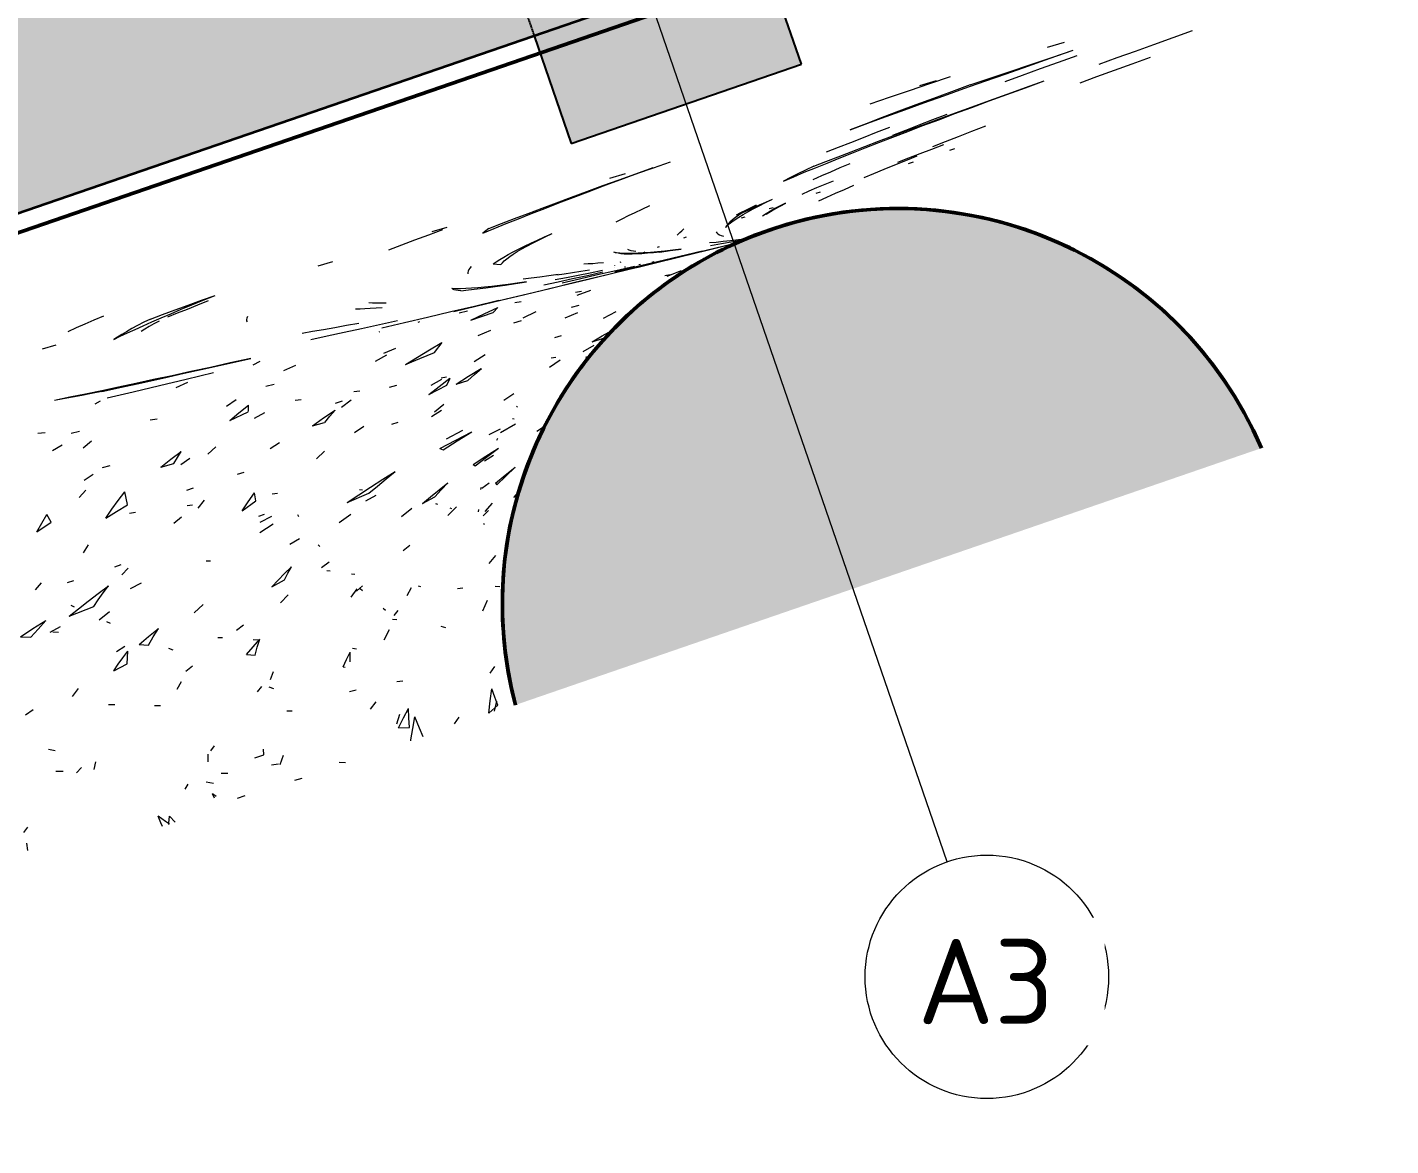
# Model space of a CAD drawing. Header units: millimetres. Extents: x -2467003 to -2325629, y -3762 to 4037916.
# Drawn here: x -2432441 to -2421239, y 3954712 to 3963902 of the extents above; entities that cross this region are included whole.
import ezdxf

# ---------------------------------------------------------------- set-up
doc = ezdxf.new("R2010")
doc.units = ezdxf.units.MM
doc.linetypes.add('Dash', pattern=[7, 5, -2])
doc.linetypes.add('Hidden Half', pattern=[3, 2, -1])
for name, color, linetype, lineweight in [('A-200-M_WALL_EXT', 113, 'Continuous', 13), ('A-230-H-FLOOR', 190, 'Continuous', 13), ('A-230-M_FLOOR', 192, 'Continuous', 13), ('S-160-M_FOUND', 171, 'Continuous', 13), ('S-160-MH_FOUND', 171, 'Hidden Half', 13), ('Z-030-M_GRID', 191, 'Continuous', 13), ('Z-033_T_GRIDREF', 31, 'Continuous', 13)]:
    doc.layers.add(name, color=color, linetype=linetype, lineweight=lineweight)
doc.styles.add('ISOCPEUR', font='isocpeur.ttf', dxfattribs={"height": 700})

# ---------------------------------------------------------------- blocks, each defined once
blk = doc.blocks.new('FP_12-S1_001 - INTERNAL SLAB ON GROUND PLAN - PART 1')
at = {"layer": 'A-230-M_FLOOR', "color": 254}
for p, q in [((-2428645, 3959497), (-2428592, 3959561)), ((-2428907, 3959292), (-2428864, 3959297)), ((-2428597, 3959310), (-2428558, 3959308)), ((-2428699, 3959106), (-2428660, 3959195)), ((-2429440, 3959038), (-2429406, 3959037)), ((-2429043, 3958981), (-2429004, 3958970)), ((-2429509, 3958869), (-2429465, 3958954)), ((-2428638, 3958595), (-2428599, 3958650)), ((-2429404, 3958526), (-2429355, 3958533)), ((-2429793, 3958444), (-2429739, 3958458)), ((-2428638, 3958367), (-2428625, 3958467)), ((-2428601, 3958399), (-2428625, 3958467)), ((-2429622, 3958300), (-2429574, 3958360)), ((-2429350, 3958227), (-2429309, 3958306)), ((-2429306, 3958228), (-2429309, 3958306)), ((-2428649, 3958267), (-2428638, 3958367)), ((-2428649, 3958267), (-2428576, 3958331)), ((-2428602, 3958283), (-2428584, 3958365)), ((-2428576, 3958331), (-2428601, 3958399)), ((-2429406, 3958179), (-2429381, 3958259)), ((-2429390, 3958147), (-2429350, 3958227)), ((-2429300, 3958150), (-2429306, 3958228)), ((-2429273, 3958140), (-2429256, 3958235)), ((-2429218, 3958142), (-2429256, 3958235)), ((-2428931, 3958180), (-2428894, 3958233)), ((-2429390, 3958147), (-2429300, 3958150)), ((-2429289, 3958047), (-2429273, 3958140)), ((-2429188, 3958073), (-2429218, 3958142)), ((-2430498, 3957925), (-2430501, 3957971)), ((-2429290, 3958038), (-2429289, 3958047)), ((-2430572, 3957899), (-2430498, 3957925)), ((-2430363, 3957845), (-2430335, 3957922)), ((-2429879, 3957864), (-2429826, 3957861)), ((-2430435, 3957842), (-2430376, 3957850)), ((-2430243, 3957716), (-2430184, 3957732)), ((-2430715, 3957569), (-2430650, 3957591))]:
    blk.add_line(p, q, dxfattribs=at)
blk = doc.blocks.new('FP_13-S1_001 - INTERNAL SLAB ON GROUND PLAN - PART 1')
at = {"layer": 'A-230-M_FLOOR', "color": 254}
for p, q in [((-2428415, 3960789), (-2428421, 3960782)), ((-2428454, 3960689), (-2428442, 3960685)), ((-2428997, 3960520), (-2428862, 3960593)), ((-2428921, 3960509), (-2428789, 3960578)), ((-2428909, 3960504), (-2428789, 3960578)), ((-2428645, 3960555), (-2428554, 3960603)), ((-2428553, 3960572), (-2428431, 3960644)), ((-2428255, 3960583), (-2428191, 3960625)), ((-2429051, 3960440), (-2428921, 3960509)), ((-2429051, 3960440), (-2429025, 3960430)), ((-2429025, 3960430), (-2428909, 3960504)), ((-2428675, 3960377), (-2428569, 3960445)), ((-2428667, 3960371), (-2428569, 3960445)), ((-2428577, 3960524), (-2428586, 3960506)), ((-2428779, 3960310), (-2428675, 3960377)), ((-2428761, 3960298), (-2428667, 3960371)), ((-2428685, 3960341), (-2428610, 3960387)), ((-2429520, 3960188), (-2429418, 3960253)), ((-2429493, 3960193), (-2429418, 3960253)), ((-2428779, 3960310), (-2428761, 3960298)), ((-2428594, 3960157), (-2428515, 3960222)), ((-2428582, 3960143), (-2428510, 3960215)), ((-2428515, 3960222), (-2428434, 3960288)), ((-2428510, 3960215), (-2428434, 3960288)), ((-2429717, 3960061), (-2429620, 3960124)), ((-2429712, 3960104), (-2429688, 3960101)), ((-2429634, 3960073), (-2429565, 3960133)), ((-2429620, 3960124), (-2429520, 3960188)), ((-2429565, 3960133), (-2429493, 3960193)), ((-2429127, 3960045), (-2429057, 3960101)), ((-2429094, 3960045), (-2429041, 3960101)), ((-2429057, 3960101), (-2428985, 3960158)), ((-2429041, 3960101), (-2428985, 3960158)), ((-2428714, 3960122), (-2428717, 3960103)), ((-2428706, 3960116), (-2428646, 3960160)), ((-2428594, 3960157), (-2428582, 3960143)), ((-2429812, 3959997), (-2429634, 3960073)), ((-2429812, 3959997), (-2429717, 3960061)), ((-2429659, 3960011), (-2429574, 3960058)), ((-2429194, 3959988), (-2429127, 3960045)), ((-2429194, 3959988), (-2429094, 3960045)), ((-2429086, 3959988), (-2429070, 3959984)), ((-2428678, 3959924), (-2428618, 3959992)), ((-2428444, 3960039), (-2428406, 3960083)), ((-2428413, 3960070), (-2428407, 3960077)), ((-2430528, 3959837), (-2430432, 3959885)), ((-2430222, 3959899), (-2430213, 3959883)), ((-2429879, 3959833), (-2429782, 3959903)), ((-2429366, 3959882), (-2429281, 3959951)), ((-2428987, 3959892), (-2428915, 3959961)), ((-2428970, 3959953), (-2428955, 3959948)), ((-2428735, 3959941), (-2428736, 3959922)), ((-2428696, 3959889), (-2428652, 3959932)), ((-2430530, 3959751), (-2430420, 3959822)), ((-2428694, 3959825), (-2428685, 3959819)), ((-2430284, 3959655), (-2430205, 3959702)), ((-2430050, 3959651), (-2430037, 3959635)), ((-2429352, 3959604), (-2429299, 3959648)), ((-2430971, 3959519), (-2430935, 3959517)), ((-2430327, 3959415), (-2430270, 3959470)), ((-2430300, 3959416), (-2430270, 3959470)), ((-2430024, 3959464), (-2429960, 3959509)), ((-2429980, 3959439), (-2429953, 3959435)), ((-2431858, 3959249), (-2431773, 3959312)), ((-2431817, 3959255), (-2431773, 3959312)), ((-2431593, 3959290), (-2431504, 3959337)), ((-2430433, 3959305), (-2430327, 3959362)), ((-2430433, 3959305), (-2430381, 3959360)), ((-2430381, 3959360), (-2430327, 3959415)), ((-2430327, 3959362), (-2430300, 3959416)), ((-2429777, 3959412), (-2429751, 3959408)), ((-2429735, 3959270), (-2429687, 3959314)), ((-2429231, 3959312), (-2429210, 3959307)), ((-2431940, 3959187), (-2431858, 3959249)), ((-2431895, 3959143), (-2431858, 3959199)), ((-2431858, 3959199), (-2431817, 3959255)), ((-2430360, 3959172), (-2430299, 3959240)), ((-2429779, 3959221), (-2429730, 3959288)), ((-2429706, 3959291), (-2429688, 3959275)), ((-2429319, 3959234), (-2429284, 3959299)), ((-2432097, 3959064), (-2431895, 3959143)), ((-2432097, 3959064), (-2432020, 3959125)), ((-2432084, 3959155), (-2432055, 3959141)), ((-2432020, 3959125), (-2431940, 3959187)), ((-2431852, 3959033), (-2431766, 3959102)), ((-2431070, 3959092), (-2430997, 3959160)), ((-2429517, 3959130), (-2429497, 3959114)), ((-2429427, 3959069), (-2429394, 3959111)), ((-2432395, 3958961), (-2432289, 3959028)), ((-2432353, 3958958), (-2432289, 3959028)), ((-2432253, 3958931), (-2432168, 3958978)), ((-2431791, 3959019), (-2431760, 3959006)), ((-2430721, 3958948), (-2430664, 3958992)), ((-2432498, 3958894), (-2432395, 3958961)), ((-2432498, 3958894), (-2432413, 3958890)), ((-2432413, 3958890), (-2432353, 3958958)), ((-2432231, 3958934), (-2432184, 3958933)), ((-2431522, 3958832), (-2431444, 3958897)), ((-2431445, 3958826), (-2431406, 3958893)), ((-2431444, 3958897), (-2431364, 3958962)), ((-2431406, 3958893), (-2431364, 3958962)), ((-2430876, 3958889), (-2430837, 3958887)), ((-2430586, 3958812), (-2430531, 3958875)), ((-2430586, 3958871), (-2430548, 3958869)), ((-2430552, 3958808), (-2430531, 3958875)), ((-2431708, 3958772), (-2431640, 3958817)), ((-2431656, 3958722), (-2431615, 3958776)), ((-2431619, 3958724), (-2431615, 3958776)), ((-2431522, 3958832), (-2431445, 3958826)), ((-2431280, 3958800), (-2431245, 3958786)), ((-2430639, 3958749), (-2430586, 3958812)), ((-2430569, 3958742), (-2430552, 3958808)), ((-2429818, 3958708), (-2429788, 3958769)), ((-2429789, 3958728), (-2429788, 3958769)), ((-2429769, 3958800), (-2429737, 3958796)), ((-2431731, 3958615), (-2431620, 3958673)), ((-2431731, 3958615), (-2431694, 3958669)), ((-2431694, 3958669), (-2431656, 3958722)), ((-2431620, 3958673), (-2431619, 3958724)), ((-2431138, 3958611), (-2431085, 3958655)), ((-2430639, 3958749), (-2430569, 3958742)), ((-2429846, 3958648), (-2429818, 3958708)), ((-2429846, 3958648), (-2429830, 3958645)), ((-2429788, 3958688), (-2429789, 3958728)), ((-2431210, 3958463), (-2431174, 3958528)), ((-2430442, 3958544), (-2430417, 3958608)), ((-2432071, 3958403), (-2432021, 3958468)), ((-2430550, 3958443), (-2430513, 3958485)), ((-2430458, 3958484), (-2430419, 3958470)), ((-2433493, 3958349), (-2433434, 3958349)), ((-2433057, 3958306), (-2432995, 3958373)), ((-2431773, 3958339), (-2431723, 3958338)), ((-2431395, 3958330), (-2431347, 3958329)), ((-2434175, 3958180), (-2434101, 3958247)), ((-2433623, 3958279), (-2433572, 3958267)), ((-2432456, 3958252), (-2432394, 3958297)), ((-2430308, 3958287), (-2430265, 3958285)), ((-2433762, 3958041), (-2433689, 3958087)), ((-2433116, 3958162), (-2433064, 3958150)), ((-2433088, 3957920), (-2432972, 3957978)), ((-2433088, 3957920), (-2433067, 3957972)), ((-2433067, 3957972), (-2433044, 3958024)), ((-2433044, 3958024), (-2433019, 3958076)), ((-2432997, 3958027), (-2433019, 3958076)), ((-2432972, 3957978), (-2432997, 3958027)), ((-2432267, 3957972), (-2432211, 3957960)), ((-2430934, 3957958), (-2430904, 3957999)), ((-2432906, 3957912), (-2432849, 3957957)), ((-2431893, 3957804), (-2431879, 3957866)), ((-2430956, 3957867), (-2430955, 3957929)), ((-2434755, 3957763), (-2434685, 3957765)), ((-2432943, 3957706), (-2432918, 3957770)), ((-2432672, 3957789), (-2432609, 3957789)), ((-2432206, 3957789), (-2432146, 3957789)), ((-2432037, 3957777), (-2431995, 3957819)), ((-2430848, 3957774), (-2430794, 3957773)), ((-2434117, 3957579), (-2434080, 3957643)), ((-2431145, 3957642), (-2431119, 3957683)), ((-2430971, 3957702), (-2430910, 3957690)), ((-2435386, 3957472), (-2435336, 3957538)), ((-2434560, 3957518), (-2434494, 3957563)), ((-2430903, 3957567), (-2430919, 3957603)), ((-2430889, 3957581), (-2430919, 3957603)), ((-2435949, 3957405), (-2435869, 3957470)), ((-2435883, 3957342), (-2435878, 3957406)), ((-2435878, 3957406), (-2435869, 3957470)), ((-2434917, 3957425), (-2434845, 3957415)), ((-2434346, 3957346), (-2434293, 3957408)), ((-2434293, 3957408), (-2434239, 3957471)), ((-2434226, 3957408), (-2434239, 3957471)), ((-2434210, 3957345), (-2434226, 3957408)), ((-2432736, 3957394), (-2432707, 3957454)), ((-2432674, 3957393), (-2432707, 3957454)), ((-2431344, 3957366), (-2431367, 3957419)), ((-2431306, 3957376), (-2431367, 3957419)), ((-2431277, 3957363), (-2431272, 3957421)), ((-2431226, 3957371), (-2431272, 3957421)), ((-2436186, 3957274), (-2436109, 3957320)), ((-2436027, 3957341), (-2435949, 3957405)), ((-2436027, 3957341), (-2435883, 3957342)), ((-2434499, 3957269), (-2434491, 3957319)), ((-2434491, 3957319), (-2434482, 3957370)), ((-2434434, 3957323), (-2434482, 3957370)), ((-2434384, 3957277), (-2434434, 3957323)), ((-2434346, 3957346), (-2434210, 3957345)), ((-2434199, 3957326), (-2434124, 3957316)), ((-2432764, 3957334), (-2432736, 3957394)), ((-2432764, 3957334), (-2432636, 3957332)), ((-2432636, 3957332), (-2432674, 3957393)), ((-2432470, 3957287), (-2432436, 3957329)), ((-2431329, 3957335), (-2431344, 3957366)), ((-2431273, 3957355), (-2431306, 3957376)), ((-2431277, 3957353), (-2431277, 3957363)), ((-2435043, 3957175), (-2434982, 3957220)), ((-2434504, 3957219), (-2434384, 3957277)), ((-2434504, 3957219), (-2434499, 3957269)), ((-2433571, 3957239), (-2433498, 3957240)), ((-2433019, 3957248), (-2432947, 3957249)), ((-2432436, 3957139), (-2432446, 3957199)), ((-2436019, 3957178), (-2435937, 3957180)), ((-2433889, 3957071), (-2433843, 3957114)), ((-2433665, 3957010), (-2433664, 3957071)), ((-2433013, 3957168), (-2432936, 3957158)), ((-2435008, 3956900), (-2434994, 3956963)), ((-2432714, 3956967), (-2432684, 3957009)), ((-2437035, 3956746), (-2436965, 3956791)), ((-2436468, 3956758), (-2436442, 3956821)), ((-2435998, 3956609), (-2436005, 3956658)), ((-2435931, 3956614), (-2436005, 3956658)), ((-2434472, 3956688), (-2434387, 3956691)), ((-2433832, 3956706), (-2433749, 3956708)), ((-2437285, 3956592), (-2437191, 3956596)), ((-2435990, 3956560), (-2435998, 3956609)), ((-2435980, 3956512), (-2435990, 3956560)), ((-2435980, 3956512), (-2435854, 3956571)), ((-2435968, 3956593), (-2435874, 3956585)), ((-2435854, 3956571), (-2435931, 3956614)), ((-2435039, 3956514), (-2434943, 3956506)), ((-2434372, 3956576), (-2434334, 3956619)), ((-2437552, 3956401), (-2437486, 3956446)), ((-2434238, 3956362), (-2434259, 3956421)), ((-2436109, 3956326), (-2436060, 3956370)), ((-2434649, 3956254), (-2434615, 3956296)), ((-2435759, 3956216), (-2435769, 3956276)), ((-2437398, 3956043), (-2437397, 3956104)), ((-2435374, 3956138), (-2435277, 3956142)), ((-2439155, 3955890), (-2439141, 3955952)), ((-2438551, 3956007), (-2438446, 3956011)), ((-2437223, 3955912), (-2437194, 3955972)), ((-2437127, 3955914), (-2437194, 3955972)), ((-2439636, 3955780), (-2439585, 3955842)), ((-2439585, 3955842), (-2439531, 3955904)), ((-2439484, 3955845), (-2439531, 3955904)), ((-2439433, 3955787), (-2439484, 3955845)), ((-2439286, 3955921), (-2439175, 3955915)), ((-2437565, 3955893), (-2437587, 3955940)), ((-2437487, 3955899), (-2437587, 3955940)), ((-2437541, 3955846), (-2437565, 3955893)), ((-2437515, 3955799), (-2437541, 3955846)), ((-2437515, 3955799), (-2437385, 3955858)), ((-2437385, 3955858), (-2437487, 3955899)), ((-2437249, 3955852), (-2437223, 3955912)), ((-2437249, 3955852), (-2437055, 3955857)), ((-2437055, 3955857), (-2437127, 3955914)), ((-2436643, 3955827), (-2436600, 3955870)), ((-2439636, 3955780), (-2439433, 3955787)), ((-2436776, 3955784), (-2436662, 3955778)), ((-2438701, 3955544), (-2438647, 3955588)), ((-2436952, 3955502), (-2436914, 3955544)), ((-2439819, 3955421), (-2439702, 3955427)), ((-2438178, 3955375), (-2438200, 3955434)), ((-2440114, 3955186), (-2440124, 3955246)), ((-2439191, 3955171), (-2439229, 3955217)), ((-2439103, 3955179), (-2439229, 3955217)), ((-2439152, 3955126), (-2439191, 3955171)), ((-2438975, 3955140), (-2439103, 3955179)), ((-2440329, 3955091), (-2440197, 3955087)), ((-2439284, 3955041), (-2439237, 3955084)), ((-2439110, 3955080), (-2439152, 3955126)), ((-2439110, 3955080), (-2438974, 3955140)), ((-2441088, 3954835), (-2440959, 3954842)), ((-2441667, 3954726), (-2441609, 3954771)), ((-2439626, 3954712), (-2439584, 3954755)), ((-2438844, 3954748), (-2438853, 3954759))]:
    blk.add_line(p, q, dxfattribs=at)
blk = doc.blocks.new('FP_14-S1_001 - INTERNAL SLAB ON GROUND PLAN - PART 1')
at = {"layer": 'A-230-M_FLOOR', "color": 254}
for p, q in [((-2427184, 3961856), (-2427066, 3961904)), ((-2427203, 3961863), (-2427158, 3961872)), ((-2427938, 3961726), (-2427889, 3961734)), ((-2427923, 3961700), (-2427811, 3961742)), ((-2428894, 3961556), (-2428823, 3961572)), ((-2428796, 3961495), (-2428613, 3961560)), ((-2428687, 3961548), (-2428576, 3961600)), ((-2428613, 3961560), (-2428575, 3961600)), ((-2428435, 3961640), (-2428383, 3961649)), ((-2428366, 3961515), (-2428261, 3961566)), ((-2428021, 3961514), (-2427918, 3961560)), ((-2427970, 3961603), (-2427907, 3961620)), ((-2427708, 3961511), (-2427604, 3961567)), ((-2429231, 3961478), (-2429215, 3961484)), ((-2428796, 3961496), (-2428687, 3961548)), ((-2428445, 3961475), (-2428382, 3961492)), ((-2429549, 3961401), (-2429545, 3961403)), ((-2428736, 3961370), (-2428634, 3961414)), ((-2428108, 3961352), (-2428052, 3961369)), ((-2427799, 3961319), (-2427717, 3961367)), ((-2427799, 3961319), (-2427708, 3961349)), ((-2427717, 3961367), (-2427633, 3961413)), ((-2427708, 3961349), (-2427663, 3961382)), ((-2429512, 3961224), (-2429412, 3961267)), ((-2429236, 3961193), (-2429136, 3961253)), ((-2429215, 3961182), (-2429096, 3961231)), ((-2429136, 3961253), (-2429034, 3961312)), ((-2429095, 3961231), (-2429033, 3961313)), ((-2427874, 3961239), (-2427783, 3961290)), ((-2427776, 3961255), (-2427775, 3961255)), ((-2430585, 3961130), (-2430528, 3961159)), ((-2430333, 3961083), (-2430235, 3961126)), ((-2429579, 3961159), (-2429487, 3961211)), ((-2429334, 3961132), (-2429236, 3961193)), ((-2429334, 3961132), (-2429215, 3961182)), ((-2428770, 3961156), (-2428678, 3961213)), ((-2428151, 3961110), (-2428062, 3961171)), ((-2428136, 3961185), (-2428098, 3961192)), ((-2427851, 3961192), (-2427818, 3961203)), ((-2429123, 3960963), (-2429035, 3961012)), ((-2429056, 3960952), (-2428969, 3961018)), ((-2429041, 3961023), (-2428998, 3961031)), ((-2428995, 3960961), (-2428968, 3961019)), ((-2428917, 3960971), (-2428815, 3961035)), ((-2428917, 3960971), (-2428821, 3961000)), ((-2428821, 3961001), (-2428766, 3961050)), ((-2428815, 3961035), (-2428711, 3961099)), ((-2428766, 3961050), (-2428710, 3961099)), ((-2431217, 3960943), (-2431121, 3960985)), ((-2430480, 3960953), (-2430413, 3960969)), ((-2429757, 3960909), (-2429710, 3960916)), ((-2429464, 3960944), (-2429405, 3960962)), ((-2429141, 3960884), (-2428995, 3960961)), ((-2429141, 3960884), (-2429056, 3960952)), ((-2428526, 3960839), (-2428445, 3960892)), ((-2431884, 3960807), (-2431841, 3960834)), ((-2430804, 3960789), (-2430725, 3960843)), ((-2430702, 3960734), (-2430625, 3960797)), ((-2430625, 3960744), (-2430625, 3960797)), ((-2430240, 3960838), (-2430190, 3960845)), ((-2429910, 3960815), (-2429851, 3960832)), ((-2429859, 3960782), (-2429780, 3960840)), ((-2429096, 3960742), (-2429019, 3960805)), ((-2431432, 3960677), (-2431375, 3960684)), ((-2430776, 3960671), (-2430626, 3960743)), ((-2430776, 3960671), (-2430702, 3960734)), ((-2430574, 3960690), (-2430489, 3960738)), ((-2430099, 3960627), (-2429998, 3960656)), ((-2430098, 3960628), (-2430007, 3960692)), ((-2430007, 3960692), (-2429912, 3960755)), ((-2429997, 3960656), (-2429955, 3960706)), ((-2429955, 3960706), (-2429912, 3960756)), ((-2429446, 3960641), (-2429394, 3960658)), ((-2429119, 3960704), (-2429039, 3960757)), ((-2432355, 3960567), (-2432294, 3960574)), ((-2432081, 3960568), (-2432012, 3960584)), ((-2429754, 3960574), (-2429676, 3960625)), ((-2432235, 3960425), (-2432154, 3960472)), ((-2431982, 3960448), (-2431914, 3960504)), ((-2430957, 3960394), (-2430891, 3960454)), ((-2430445, 3960440), (-2430368, 3960491)), ((-2431344, 3960289), (-2431262, 3960353)), ((-2431262, 3960353), (-2431178, 3960417)), ((-2431237, 3960317), (-2431208, 3960367)), ((-2431208, 3960367), (-2431178, 3960417)), ((-2431181, 3960311), (-2431106, 3960362)), ((-2430064, 3960355), (-2429999, 3960419)), ((-2431974, 3960181), (-2431901, 3960230)), ((-2431822, 3960285), (-2431760, 3960302)), ((-2431344, 3960289), (-2431238, 3960317)), ((-2430713, 3960230), (-2430659, 3960248)), ((-2432015, 3960038), (-2431960, 3960099)), ((-2431131, 3960100), (-2431076, 3960117)), ((-2431746, 3959942), (-2431695, 3960014)), ((-2431695, 3960014), (-2431641, 3960085)), ((-2431617, 3959980), (-2431641, 3960085)), ((-2431038, 3959952), (-2430985, 3960017)), ((-2430676, 3959928), (-2430563, 3960010)), ((-2430676, 3959928), (-2430626, 3960003)), ((-2430626, 3960003), (-2430574, 3960077)), ((-2430563, 3960010), (-2430574, 3960078)), ((-2430429, 3960068), (-2430386, 3960074)), ((-2432322, 3959829), (-2432280, 3959900)), ((-2432244, 3959836), (-2432280, 3959900)), ((-2431795, 3959869), (-2431746, 3959942)), ((-2431795, 3959869), (-2431707, 3959924)), ((-2431707, 3959924), (-2431617, 3959979)), ((-2431601, 3959911), (-2431552, 3959918)), ((-2431236, 3959827), (-2431174, 3959881)), ((-2431129, 3959972), (-2431083, 3959978)), ((-2430540, 3959884), (-2430492, 3959901)), ((-2432362, 3959757), (-2432245, 3959836)), ((-2432362, 3959757), (-2432322, 3959829)), ((-2431979, 3959584), (-2431937, 3959650)), ((-2431721, 3959470), (-2431670, 3959488)), ((-2431664, 3959403), (-2431612, 3959459)), ((-2432374, 3959281), (-2432324, 3959337)), ((-2432111, 3959339), (-2432059, 3959356))]:
    blk.add_line(p, q, dxfattribs=at)
blk = doc.blocks.new('FP_15-S1_001 - INTERNAL SLAB ON GROUND PLAN - PART 1')
at = {"layer": 'A-230-M_FLOOR', "color": 254}
for p, q in [((-2423030, 3963815), (-2423187, 3963759)), ((-2422870, 3963872), (-2423030, 3963815)), ((-2424058, 3963740), (-2423919, 3963781)), ((-2424036, 3963649), (-2423848, 3963714)), ((-2424023, 3963655), (-2423847, 3963714)), ((-2423340, 3963704), (-2423490, 3963650)), ((-2423187, 3963759), (-2423340, 3963704)), ((-2424399, 3963521), (-2424220, 3963584)), ((-2424365, 3963540), (-2424196, 3963597)), ((-2424220, 3963584), (-2424036, 3963649)), ((-2424196, 3963597), (-2424023, 3963655)), ((-2423970, 3963614), (-2424120, 3963560)), ((-2423817, 3963669), (-2423970, 3963614)), ((-2423490, 3963650), (-2423637, 3963597)), ((-2423366, 3963600), (-2423512, 3963547)), ((-2423216, 3963655), (-2423366, 3963600)), ((-2425107, 3963425), (-2424971, 3963466)), ((-2425027, 3963441), (-2424857, 3963499)), ((-2424745, 3963398), (-2424575, 3963459)), ((-2424695, 3963429), (-2424531, 3963484)), ((-2424575, 3963459), (-2424399, 3963521)), ((-2424531, 3963484), (-2424365, 3963540)), ((-2424266, 3963506), (-2424409, 3963454)), ((-2424120, 3963560), (-2424266, 3963506)), ((-2424241, 3963405), (-2424086, 3963461)), ((-2424240, 3963407), (-2424086, 3963461)), ((-2423655, 3963495), (-2423794, 3963443)), ((-2423512, 3963547), (-2423655, 3963495)), ((-2425356, 3963327), (-2425193, 3963384)), ((-2425193, 3963384), (-2425027, 3963441)), ((-2424847, 3963373), (-2424996, 3963318)), ((-2424912, 3963339), (-2424745, 3963398)), ((-2424695, 3963429), (-2424847, 3963373)), ((-2424539, 3963297), (-2424392, 3963350)), ((-2424536, 3963301), (-2424390, 3963353)), ((-2424392, 3963350), (-2424241, 3963405)), ((-2424390, 3963353), (-2424240, 3963407)), ((-2425516, 3963272), (-2425356, 3963327)), ((-2425141, 3963264), (-2425281, 3963212)), ((-2425232, 3963224), (-2425074, 3963281)), ((-2424996, 3963318), (-2425141, 3963264)), ((-2425074, 3963281), (-2424912, 3963339)), ((-2424819, 3963193), (-2424681, 3963244)), ((-2424816, 3963199), (-2424678, 3963249)), ((-2424681, 3963244), (-2424539, 3963297)), ((-2424678, 3963249), (-2424536, 3963301)), ((-2425418, 3963160), (-2425550, 3963110)), ((-2425534, 3963114), (-2425385, 3963169)), ((-2425281, 3963212), (-2425418, 3963160)), ((-2425385, 3963169), (-2425232, 3963224)), ((-2425003, 3963141), (-2425116, 3963097)), ((-2425082, 3963094), (-2424953, 3963143)), ((-2425080, 3963102), (-2424950, 3963150)), ((-2424886, 3963186), (-2425003, 3963141)), ((-2424953, 3963143), (-2424819, 3963193)), ((-2424950, 3963150), (-2424816, 3963199)), ((-2425679, 3963061), (-2425534, 3963114)), ((-2425550, 3963110), (-2425679, 3963061)), ((-2425467, 3963037), (-2425574, 3962995)), ((-2425356, 3963079), (-2425467, 3963037)), ((-2425447, 3962966), (-2425329, 3963010)), ((-2425226, 3963054), (-2425333, 3963013)), ((-2425329, 3963010), (-2425206, 3963056)), ((-2425329, 3963000), (-2425207, 3963047)), ((-2425116, 3963097), (-2425226, 3963054)), ((-2425207, 3963047), (-2425082, 3963094)), ((-2425206, 3963056), (-2425080, 3963102)), ((-2424683, 3963045), (-2424793, 3963002)), ((-2424569, 3963089), (-2424683, 3963045)), ((-2425779, 3962914), (-2425877, 3962876)), ((-2425678, 3962954), (-2425779, 3962914)), ((-2425574, 3962995), (-2425678, 3962954)), ((-2425672, 3962880), (-2425561, 3962922)), ((-2425666, 3962869), (-2425558, 3962911)), ((-2425561, 3962922), (-2425447, 3962966)), ((-2425558, 3962911), (-2425445, 3962955)), ((-2425445, 3962955), (-2425329, 3963000)), ((-2425106, 3962865), (-2425010, 3962902)), ((-2425010, 3962902), (-2424910, 3962940)), ((-2424900, 3962960), (-2425003, 3962919)), ((-2424793, 3963002), (-2424900, 3962960)), ((-2424862, 3962892), (-2424820, 3962905)), ((-2427296, 3962748), (-2427156, 3962798)), ((-2425980, 3962760), (-2425881, 3962799)), ((-2425966, 3962748), (-2425870, 3962787)), ((-2425881, 3962799), (-2425779, 3962839)), ((-2425870, 3962787), (-2425770, 3962827)), ((-2425779, 3962839), (-2425672, 3962880)), ((-2425770, 3962827), (-2425666, 3962869)), ((-2425226, 3962805), (-2425317, 3962769)), ((-2425289, 3962794), (-2425199, 3962829)), ((-2425132, 3962843), (-2425226, 3962805)), ((-2425202, 3962783), (-2425159, 3962797)), ((-2425199, 3962829), (-2425106, 3962865)), ((-2427655, 3962662), (-2427526, 3962700)), ((-2427579, 3962650), (-2427441, 3962699)), ((-2427575, 3962648), (-2427439, 3962699)), ((-2427565, 3962652), (-2427432, 3962700)), ((-2427441, 3962699), (-2427300, 3962750)), ((-2427439, 3962699), (-2427300, 3962750)), ((-2427432, 3962700), (-2427296, 3962748)), ((-2426227, 3962639), (-2426144, 3962674)), ((-2426110, 3962698), (-2426170, 3962668)), ((-2426144, 3962674), (-2426057, 3962711)), ((-2426046, 3962729), (-2426110, 3962698)), ((-2426057, 3962711), (-2425966, 3962748)), ((-2425980, 3962760), (-2426046, 3962729)), ((-2425916, 3962681), (-2425986, 3962650)), ((-2425842, 3962713), (-2425916, 3962681)), ((-2425765, 3962747), (-2425842, 3962713)), ((-2425684, 3962781), (-2425765, 3962747)), ((-2425488, 3962698), (-2425568, 3962664)), ((-2425404, 3962733), (-2425488, 3962698)), ((-2425317, 3962769), (-2425404, 3962733)), ((-2427843, 3962553), (-2427712, 3962601)), ((-2427833, 3962551), (-2427706, 3962599)), ((-2427712, 3962601), (-2427579, 3962650)), ((-2427706, 3962599), (-2427575, 3962648)), ((-2427694, 3962606), (-2427565, 3962652)), ((-2426170, 3962668), (-2426227, 3962639)), ((-2426016, 3962558), (-2425953, 3962585)), ((-2425953, 3962585), (-2425887, 3962613)), ((-2425887, 3962613), (-2425818, 3962642)), ((-2425729, 3962568), (-2425803, 3962536)), ((-2425652, 3962601), (-2425729, 3962568)), ((-2428211, 3962417), (-2428092, 3962461)), ((-2428188, 3962414), (-2428074, 3962459)), ((-2428092, 3962461), (-2427969, 3962507)), ((-2428074, 3962459), (-2427955, 3962504)), ((-2427969, 3962507), (-2427843, 3962553)), ((-2427955, 3962504), (-2427833, 3962551)), ((-2426429, 3962436), (-2426376, 3962462)), ((-2426425, 3962443), (-2426374, 3962466)), ((-2426376, 3962462), (-2426319, 3962490)), ((-2426374, 3962466), (-2426319, 3962490)), ((-2426212, 3962454), (-2426257, 3962431)), ((-2426212, 3962458), (-2426256, 3962435)), ((-2426076, 3962531), (-2426016, 3962558)), ((-2425959, 3962539), (-2425923, 3962550)), ((-2425874, 3962504), (-2425941, 3962474)), ((-2425803, 3962536), (-2425874, 3962504)), ((-2428438, 3962331), (-2428326, 3962373)), ((-2428405, 3962329), (-2428299, 3962371)), ((-2428326, 3962373), (-2428211, 3962417)), ((-2428299, 3962371), (-2428188, 3962414)), ((-2427505, 3962352), (-2427556, 3962327)), ((-2427450, 3962379), (-2427505, 3962352)), ((-2427392, 3962406), (-2427450, 3962379)), ((-2427330, 3962434), (-2427392, 3962406)), ((-2426623, 3962339), (-2426647, 3962320)), ((-2426626, 3962323), (-2426595, 3962343)), ((-2426594, 3962359), (-2426623, 3962339)), ((-2426614, 3962360), (-2426578, 3962380)), ((-2426595, 3962343), (-2426560, 3962365)), ((-2426562, 3962380), (-2426594, 3962359)), ((-2426578, 3962380), (-2426538, 3962400)), ((-2426572, 3962336), (-2426544, 3962345)), ((-2426562, 3962380), (-2426519, 3962400)), ((-2426560, 3962365), (-2426520, 3962387)), ((-2426538, 3962400), (-2426495, 3962422)), ((-2426520, 3962387), (-2426477, 3962411)), ((-2426519, 3962400), (-2426474, 3962421)), ((-2426495, 3962422), (-2426449, 3962444)), ((-2426477, 3962411), (-2426429, 3962436)), ((-2426474, 3962421), (-2426425, 3962443)), ((-2426370, 3962370), (-2426401, 3962351)), ((-2426335, 3962391), (-2426370, 3962370)), ((-2426335, 3962386), (-2426370, 3962365)), ((-2426345, 3962412), (-2426314, 3962422)), ((-2426298, 3962412), (-2426335, 3962391)), ((-2426298, 3962408), (-2426335, 3962386)), ((-2426256, 3962435), (-2426298, 3962412)), ((-2426257, 3962431), (-2426298, 3962408)), ((-2429143, 3962198), (-2429027, 3962240)), ((-2429115, 3962223), (-2428991, 3962260)), ((-2428698, 3962211), (-2428604, 3962249)), ((-2428675, 3962230), (-2428698, 3962211)), ((-2428650, 3962250), (-2428675, 3962230)), ((-2428650, 3962250), (-2428545, 3962290)), ((-2428604, 3962249), (-2428506, 3962289)), ((-2428545, 3962290), (-2428438, 3962331)), ((-2428506, 3962289), (-2428405, 3962329)), ((-2427556, 3962327), (-2427605, 3962302)), ((-2427080, 3962217), (-2427064, 3962230)), ((-2427064, 3962230), (-2427046, 3962245)), ((-2426705, 3962256), (-2426692, 3962271)), ((-2426696, 3962270), (-2426705, 3962256)), ((-2426684, 3962286), (-2426696, 3962270)), ((-2426692, 3962271), (-2426674, 3962287)), ((-2426668, 3962302), (-2426684, 3962286)), ((-2426674, 3962287), (-2426652, 3962305)), ((-2426647, 3962320), (-2426668, 3962302)), ((-2426652, 3962305), (-2426626, 3962323)), ((-2429472, 3962075), (-2429365, 3962115)), ((-2429365, 3962115), (-2429256, 3962156)), ((-2429256, 3962156), (-2429143, 3962198)), ((-2428357, 3962103), (-2428305, 3962128)), ((-2428336, 3962104), (-2428290, 3962128)), ((-2428305, 3962128), (-2428250, 3962154)), ((-2428290, 3962128), (-2428240, 3962154)), ((-2428250, 3962154), (-2428191, 3962181)), ((-2428240, 3962154), (-2428186, 3962181)), ((-2428191, 3962181), (-2428128, 3962209)), ((-2428186, 3962181), (-2428128, 3962209)), ((-2427101, 3962193), (-2427092, 3962204)), ((-2427092, 3962204), (-2427080, 3962217)), ((-2427046, 3962173), (-2427025, 3962181)), ((-2426624, 3962126), (-2426873, 3962065)), ((-2426626, 3962126), (-2426854, 3962069)), ((-2426836, 3962133), (-2426782, 3962138)), ((-2426626, 3962126), (-2426833, 3962075)), ((-2426828, 3962108), (-2426737, 3962125)), ((-2426782, 3962138), (-2426724, 3962144)), ((-2426780, 3962221), (-2426775, 3962212)), ((-2426775, 3962212), (-2426767, 3962204)), ((-2426767, 3962204), (-2426755, 3962197)), ((-2426755, 3962197), (-2426740, 3962191)), ((-2426740, 3962191), (-2426722, 3962185)), ((-2426737, 3962125), (-2426642, 3962142)), ((-2426724, 3962144), (-2426663, 3962151)), ((-2426663, 3962151), (-2426599, 3962159)), ((-2426626, 3962126), (-2426653, 3962119)), ((-2426642, 3962142), (-2426545, 3962161)), ((-2426599, 3962159), (-2426531, 3962168)), ((-2426476, 3962196), (-2426481, 3962187)), ((-2426470, 3962206), (-2426476, 3962196)), ((-2428559, 3961995), (-2428526, 3962014)), ((-2428526, 3962014), (-2428489, 3962035)), ((-2428522, 3961983), (-2428501, 3962000)), ((-2428501, 3962000), (-2428477, 3962018)), ((-2428489, 3962035), (-2428449, 3962056)), ((-2428477, 3962018), (-2428448, 3962038)), ((-2428449, 3962056), (-2428404, 3962079)), ((-2428448, 3962038), (-2428415, 3962059)), ((-2428415, 3962059), (-2428377, 3962081)), ((-2428404, 3962079), (-2428357, 3962103)), ((-2428377, 3962081), (-2428336, 3962104)), ((-2427607, 3962049), (-2427622, 3962054)), ((-2427599, 3962050), (-2427622, 3962054)), ((-2427587, 3962045), (-2427607, 3962049)), ((-2427572, 3962047), (-2427599, 3962050)), ((-2427564, 3962042), (-2427587, 3962045)), ((-2427541, 3962044), (-2427572, 3962047)), ((-2427537, 3962039), (-2427564, 3962042)), ((-2427505, 3962044), (-2427541, 3962044)), ((-2427506, 3962038), (-2427537, 3962039)), ((-2427495, 3962071), (-2427507, 3962076)), ((-2427471, 3962038), (-2427506, 3962038)), ((-2427465, 3962044), (-2427505, 3962044)), ((-2427480, 3962066), (-2427495, 3962071)), ((-2427461, 3962062), (-2427480, 3962066)), ((-2427433, 3962040), (-2427471, 3962038)), ((-2427421, 3962045), (-2427465, 3962044)), ((-2427440, 3962060), (-2427461, 3962062)), ((-2427391, 3962042), (-2427433, 3962040)), ((-2427373, 3962048), (-2427421, 3962045)), ((-2427346, 3962045), (-2427391, 3962042)), ((-2427378, 3962052), (-2427364, 3962057)), ((-2427321, 3962052), (-2427373, 3962048)), ((-2427119, 3962005), (-2427360, 3961946)), ((-2427297, 3962049), (-2427346, 3962045)), ((-2427264, 3962057), (-2427321, 3962052)), ((-2427079, 3962014), (-2427301, 3961960)), ((-2427244, 3962055), (-2427297, 3962049)), ((-2427203, 3962064), (-2427264, 3962057)), ((-2427263, 3962095), (-2427246, 3962101)), ((-2427081, 3962018), (-2427262, 3961975)), ((-2427244, 3962055), (-2427158, 3962067)), ((-2427036, 3962025), (-2427237, 3961975)), ((-2427138, 3962071), (-2427203, 3962064)), ((-2427158, 3962067), (-2427069, 3962080)), ((-2427069, 3962080), (-2427138, 3962071)), ((-2426873, 3962065), (-2427119, 3962005)), ((-2426897, 3962062), (-2427081, 3962018)), ((-2426854, 3962069), (-2427079, 3962014)), ((-2426833, 3962075), (-2427036, 3962025)), ((-2426918, 3962056), (-2426941, 3962051)), ((-2430052, 3961941), (-2429930, 3961978)), ((-2428820, 3961899), (-2428822, 3961888)), ((-2428822, 3961888), (-2428821, 3961877)), ((-2428814, 3961911), (-2428820, 3961899)), ((-2428805, 3961924), (-2428814, 3961911)), ((-2428793, 3961938), (-2428805, 3961924)), ((-2428614, 3961959), (-2428588, 3961976)), ((-2428614, 3961959), (-2428583, 3961955)), ((-2428588, 3961976), (-2428559, 3961995)), ((-2428583, 3961955), (-2428550, 3961952)), ((-2428550, 3961952), (-2428538, 3961967)), ((-2428538, 3961967), (-2428522, 3961983)), ((-2427894, 3961895), (-2427963, 3961884)), ((-2427822, 3961907), (-2427894, 3961895)), ((-2427833, 3961958), (-2427868, 3961956)), ((-2427712, 3961889), (-2427838, 3961861)), ((-2427795, 3961960), (-2427833, 3961958)), ((-2427597, 3961888), (-2427830, 3961831)), ((-2427714, 3961903), (-2427817, 3961883)), ((-2427753, 3961963), (-2427795, 3961960)), ((-2427606, 3961901), (-2427756, 3961867)), ((-2427708, 3961967), (-2427753, 3961963)), ((-2427518, 3961907), (-2427732, 3961855)), ((-2427618, 3961931), (-2427619, 3961932)), ((-2427615, 3961942), (-2427613, 3961944)), ((-2427439, 3961933), (-2427613, 3961891)), ((-2427452, 3961937), (-2427606, 3961901)), ((-2427360, 3961946), (-2427597, 3961888)), ((-2427569, 3961971), (-2427562, 3961974)), ((-2427526, 3961932), (-2427534, 3961931)), ((-2427301, 3961960), (-2427518, 3961907)), ((-2427262, 3961975), (-2427439, 3961933)), ((-2427237, 3961975), (-2427434, 3961927)), ((-2427403, 3961952), (-2427416, 3961950)), ((-2427293, 3961974), (-2427309, 3961970)), ((-2428559, 3961781), (-2428624, 3961773)), ((-2428596, 3961772), (-2428514, 3961784)), ((-2428491, 3961790), (-2428559, 3961781)), ((-2428514, 3961784), (-2428429, 3961797)), ((-2428417, 3961800), (-2428491, 3961790)), ((-2428429, 3961797), (-2428340, 3961811)), ((-2428340, 3961811), (-2428417, 3961800)), ((-2428367, 3961835), (-2428300, 3961844)), ((-2428300, 3961844), (-2428230, 3961853)), ((-2428060, 3961776), (-2428285, 3961721)), ((-2428230, 3961853), (-2428156, 3961863)), ((-2428080, 3961809), (-2428197, 3961784)), ((-2428156, 3961863), (-2428079, 3961875)), ((-2427942, 3961804), (-2428149, 3961754)), ((-2428012, 3961844), (-2428105, 3961826)), ((-2428029, 3961874), (-2428091, 3961865)), ((-2427961, 3961835), (-2428080, 3961809)), ((-2427830, 3961831), (-2428060, 3961776)), ((-2427903, 3961833), (-2428046, 3961801)), ((-2427963, 3961884), (-2428029, 3961874)), ((-2427916, 3961863), (-2428012, 3961844)), ((-2427838, 3961861), (-2427961, 3961835)), ((-2427732, 3961855), (-2427942, 3961804)), ((-2427817, 3961883), (-2427916, 3961863)), ((-2427756, 3961867), (-2427903, 3961833)), ((-2431011, 3961659), (-2430898, 3961699)), ((-2430996, 3961660), (-2430898, 3961699)), ((-2428945, 3961750), (-2428953, 3961755)), ((-2428919, 3961754), (-2428953, 3961755)), ((-2428933, 3961745), (-2428945, 3961750)), ((-2428919, 3961741), (-2428933, 3961745)), ((-2428881, 3961754), (-2428919, 3961754)), ((-2428901, 3961739), (-2428919, 3961741)), ((-2428880, 3961737), (-2428901, 3961739)), ((-2428838, 3961755), (-2428881, 3961754)), ((-2428880, 3961737), (-2428815, 3961744)), ((-2428791, 3961758), (-2428838, 3961755)), ((-2428815, 3961744), (-2428746, 3961752)), ((-2428740, 3961762), (-2428791, 3961758)), ((-2428746, 3961752), (-2428673, 3961761)), ((-2428684, 3961767), (-2428740, 3961762)), ((-2428507, 3961668), (-2428724, 3961616)), ((-2428624, 3961773), (-2428684, 3961767)), ((-2428673, 3961761), (-2428596, 3961772)), ((-2428352, 3961705), (-2428551, 3961657)), ((-2428285, 3961721), (-2428507, 3961668)), ((-2428149, 3961754), (-2428352, 3961705)), ((-2431330, 3961542), (-2431227, 3961580)), ((-2431286, 3961523), (-2431208, 3961555)), ((-2431262, 3961549), (-2431178, 3961585)), ((-2431227, 3961580), (-2431120, 3961619)), ((-2431208, 3961555), (-2431125, 3961587)), ((-2431178, 3961585), (-2431089, 3961622)), ((-2431125, 3961587), (-2431040, 3961621)), ((-2431120, 3961619), (-2431011, 3961659)), ((-2431089, 3961622), (-2430996, 3961660)), ((-2431040, 3961621), (-2430951, 3961656)), ((-2429744, 3961590), (-2429707, 3961590)), ((-2429707, 3961590), (-2429667, 3961591)), ((-2429667, 3961591), (-2429623, 3961593)), ((-2429635, 3961641), (-2429604, 3961639)), ((-2429623, 3961593), (-2429576, 3961597)), ((-2429604, 3961639), (-2429570, 3961638)), ((-2429576, 3961597), (-2429525, 3961601)), ((-2429570, 3961638), (-2429533, 3961638)), ((-2429533, 3961638), (-2429492, 3961639)), ((-2429154, 3961521), (-2428962, 3961566)), ((-2428962, 3961566), (-2428767, 3961612)), ((-2428724, 3961616), (-2428938, 3961565)), ((-2428746, 3961611), (-2428938, 3961565)), ((-2428767, 3961612), (-2428568, 3961659)), ((-2428551, 3961657), (-2428746, 3961611)), ((-2431969, 3961463), (-2432040, 3961432)), ((-2431894, 3961496), (-2431969, 3961463)), ((-2431816, 3961529), (-2431894, 3961496)), ((-2431536, 3961451), (-2431583, 3961426)), ((-2431556, 3961420), (-2431489, 3961450)), ((-2431485, 3961478), (-2431536, 3961451)), ((-2431489, 3961450), (-2431418, 3961482)), ((-2431430, 3961505), (-2431485, 3961478)), ((-2431440, 3961443), (-2431475, 3961422)), ((-2431401, 3961465), (-2431440, 3961443)), ((-2431430, 3961505), (-2431330, 3961542)), ((-2431418, 3961482), (-2431342, 3961515)), ((-2431359, 3961488), (-2431401, 3961465)), ((-2431342, 3961515), (-2431262, 3961549)), ((-2430638, 3961513), (-2430640, 3961501)), ((-2430640, 3961501), (-2430639, 3961491)), ((-2430639, 3961491), (-2430634, 3961481)), ((-2430632, 3961526), (-2430638, 3961513)), ((-2429914, 3961436), (-2429818, 3961454)), ((-2429818, 3961454), (-2429718, 3961472)), ((-2429694, 3961427), (-2429548, 3961459)), ((-2429548, 3961459), (-2429399, 3961492)), ((-2429528, 3961434), (-2429343, 3961477)), ((-2429343, 3961477), (-2429154, 3961521)), ((-2432040, 3961432), (-2432107, 3961401)), ((-2431731, 3961336), (-2431677, 3961363)), ((-2431700, 3961357), (-2431731, 3961336)), ((-2431665, 3961378), (-2431700, 3961357)), ((-2431677, 3961363), (-2431619, 3961391)), ((-2431626, 3961401), (-2431665, 3961378)), ((-2431583, 3961426), (-2431626, 3961401)), ((-2431619, 3961391), (-2431556, 3961420)), ((-2431475, 3961422), (-2431506, 3961402)), ((-2430184, 3961390), (-2430098, 3961404)), ((-2430112, 3961338), (-2429976, 3961367)), ((-2430098, 3961404), (-2430008, 3961420)), ((-2430008, 3961420), (-2429914, 3961436)), ((-2429976, 3961367), (-2429837, 3961396)), ((-2429837, 3961396), (-2429694, 3961427)), ((-2432316, 3961259), (-2432203, 3961294)), ((-2430937, 3961108), (-2431097, 3961073)), ((-2430974, 3961099), (-2430791, 3961140)), ((-2430773, 3961145), (-2430937, 3961108)), ((-2430791, 3961140), (-2430604, 3961182)), ((-2430604, 3961182), (-2430773, 3961145)), ((-2431403, 3961007), (-2431550, 3960975)), ((-2431499, 3960982), (-2431328, 3961020)), ((-2431252, 3961039), (-2431403, 3961007)), ((-2431355, 3960959), (-2431136, 3961012)), ((-2431328, 3961020), (-2431153, 3961059)), ((-2431097, 3961073), (-2431252, 3961039)), ((-2431153, 3961059), (-2430974, 3961099)), ((-2431136, 3961012), (-2430912, 3961066)), ((-2431963, 3960889), (-2432093, 3960863)), ((-2431993, 3960878), (-2432071, 3960864)), ((-2431913, 3960894), (-2431993, 3960878)), ((-2431830, 3960916), (-2431963, 3960889)), ((-2431829, 3960910), (-2431913, 3960894)), ((-2431692, 3960945), (-2431830, 3960916)), ((-2431829, 3960910), (-2431666, 3960945)), ((-2431784, 3960857), (-2431571, 3960908)), ((-2431550, 3960975), (-2431692, 3960945)), ((-2431666, 3960945), (-2431499, 3960982)), ((-2431571, 3960908), (-2431355, 3960959)), ((-2432093, 3960863), (-2432217, 3960837)), ((-2432146, 3960850), (-2432217, 3960837)), ((-2432071, 3960864), (-2432146, 3960850))]:
    blk.add_line(p, q, dxfattribs=at)
blk = doc.blocks.new('NRP_Foundation-Pad Footing Fibre _v2_ - PF2 -2400 x 2000 x 600d-V23-S1_001 - INTERNAL SLAB ON GROUND PLAN - PART 1')
at = {"layer": 'S-160-M_FOUND', "linetype": 'Dash', "lineweight": 25}
blk.add_hatch(color=10, dxfattribs=at).paths.add_polyline_path([(-214, 650), (-1150, 650), (-1150, -1350), (-214, -1350)])
at = {"layer": 'S-160-M_FOUND', "color": 9, "lineweight": 25}
for p, q in [((-214, 650), (-1150, 650)), ((-1150, 650), (-1150, -1350)), ((-1150, -1350), (-214, -1350))]:
    blk.add_line(p, q, dxfattribs=at)
at = {"layer": 'S-160-MH_FOUND', "color": 9, "linetype": 'Dash', "lineweight": 25}
for p, q in [((1250, 650), (-214, 650)), ((1250, -1350), (1250, 650)), ((-214, -1350), (1250, -1350))]:
    blk.add_line(p, q, dxfattribs=at)
blk = doc.blocks.new('Grid - NRP_Grid-Head-320187-S1_001 - INTERNAL SLAB ON GROUND PLAN - PART 1')
at = {"layer": 'Z-033_T_GRIDREF'}
blk.add_circle((0, 0), 5, dxfattribs=at)

msp = doc.modelspace()

# ---------------------------------------------------------------- hatches: boundary and pattern name
at = {"layer": 'A-230-H-FLOOR'}
for points in [[(-2445202, 3958005), (-2422169, 3965936), (-2422121, 3965794), (-2420356, 3966402), (-2420405, 3966544), (-2406502, 3971331), (-2406453, 3971189), (-2397919, 3974128), (-2396331, 3969518), (-2395949, 3969518), (-2393038, 3970520), (-2393038, 3975808), (-2380625, 3980083), (-2378997, 3975355), (-2337060, 3989796), (-2351010, 4030310), (-2353358, 4029722), (-2353942, 4031417), (-2354991, 4031056), (-2355040, 4031197), (-2356804, 4030590), (-2356756, 4030448), (-2370105, 4025851), (-2370154, 4025993), (-2371918, 4025386), (-2371869, 4025244), (-2411813, 4011490), (-2411862, 4011632), (-2413627, 4011024), (-2413578, 4010882), (-2432891, 4004232), (-2432940, 4004374), (-2434705, 4003766), (-2434656, 4003624), (-2458127, 3995542), (-2446657, 3962231)], [(-2428430, 3958334), (-2422302, 3960444), (-2422365, 3960584), (-2422456, 3960758), (-2422558, 3960926), (-2422669, 3961087), (-2422790, 3961242), (-2422920, 3961389), (-2423059, 3961528), (-2423206, 3961658), (-2423360, 3961780), (-2423522, 3961891), (-2423690, 3961993), (-2423864, 3962084), (-2424043, 3962165), (-2424226, 3962235), (-2424413, 3962293), (-2424604, 3962340), (-2424797, 3962376), (-2424992, 3962400), (-2425188, 3962412), (-2425384, 3962412), (-2425580, 3962400), (-2425779, 3962376), (-2425968, 3962341), (-2426159, 3962294), (-2426360, 3962231), (-2426516, 3962172), (-2426696, 3962093), (-2426870, 3962002), (-2427040, 3961901), (-2427202, 3961790), (-2427358, 3961669), (-2427506, 3961539), (-2427646, 3961400), (-2427777, 3961254), (-2427899, 3961099), (-2428011, 3960937), (-2428114, 3960769), (-2428206, 3960595), (-2428287, 3960416), (-2428358, 3960232), (-2428417, 3960044), (-2428464, 3959853), (-2428500, 3959659), (-2428525, 3959447), (-2428537, 3959267), (-2428537, 3959064), (-2428524, 3958865), (-2428502, 3958678), (-2428467, 3958484)]]:
    msp.add_hatch(color=10, dxfattribs=at).paths.add_polyline_path(points)

# ---------------------------------------------------------------- linework, layer by layer
at = {"layer": 'A-200-M_WALL_EXT', "lineweight": 35}
for p, q in [((-2427332, 3964159), (-2437165, 3960773)), ((-2437116, 3960631), (-2427283, 3964017))]:
    msp.add_line(p, q, dxfattribs=at)
at = {"layer": 'A-230-M_FLOOR', "lineweight": 50}
for p, q in [((-2445295, 3957815), (-2422121, 3965794)), ((-2426346, 3962236), (-2426516, 3962172))]:
    msp.add_line(p, q, dxfattribs=at)
for start, end in [(23.2124, 110.7651), (23.2124, 109.0004), (112.1883, 194.7884), (114.2945, 146.0592), (110.7651, 114.2945), (146.0592, 163.7063), (163.7063, 194.7884)]:
    msp.add_arc((-2425288, 3959163), 3250, start, end, dxfattribs=at)
at = {"layer": 'Z-030-M_GRID'}
for p, q in [((-2424882, 3957045), (-2442505, 4008224)), ((-2339468, 3994255), (-2451763, 3955587))]:
    msp.add_line(p, q, dxfattribs=at)

# ---------------------------------------------------------------- block references
at = {"layer": 'A-230-M_FLOOR', "lineweight": 50}
for name in ['FP_15-S1_001 - INTERNAL SLAB ON GROUND PLAN - PART 1', 'FP_14-S1_001 - INTERNAL SLAB ON GROUND PLAN - PART 1', 'FP_13-S1_001 - INTERNAL SLAB ON GROUND PLAN - PART 1', 'FP_12-S1_001 - INTERNAL SLAB ON GROUND PLAN - PART 1']:
    msp.add_blockref(name, (0, 0), dxfattribs=at)
at = {"layer": 'S-160-MH_FOUND', "color": 9, "linetype": 'Dash', "lineweight": 25, "rotation": 109.0004071202157}
msp.add_blockref('NRP_Foundation-Pad Footing Fibre _v2_ - PF2 -2400 x 2000 x 600d-V23-S1_001 - INTERNAL SLAB ON GROUND PLAN - PART 1', (-2427732, 3964247), dxfattribs=at)
at = {"layer": 'Z-033_T_GRIDREF', "xscale": 199.9999999999999, "yscale": 199.9999999999999, "zscale": 199.9999999999999, "rotation": 19.0004071202158}
msp.add_blockref('Grid - NRP_Grid-Head-320187-S1_001 - INTERNAL SLAB ON GROUND PLAN - PART 1', (-2424557, 3956100), dxfattribs=at)

# ---------------------------------------------------------------- next in the draw order: texts
at = {"layer": 'Z-033_T_GRIDREF', "insert": (-2425127, 3956412), "char_height": 700, "width": 1362.87, "attachment_point": 1, "style": 'ISOCPEUR', "bg_fill": 3, "box_fill_scale": 1.25, "bg_fill_color": 256, "bg_fill_true_color": 13158600, "bg_fill_transparency": 0}
msp.add_mtext('A3', dxfattribs=at)

doc.saveas('drawing.dxf')
